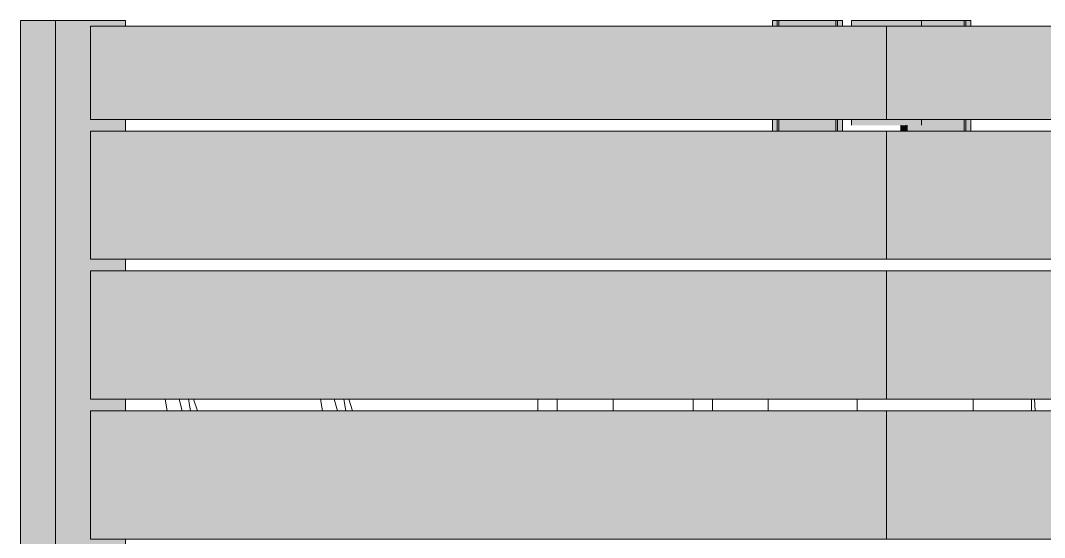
# Model space of a CAD drawing. Header units: inches. Extents: x -4168 to 4202, y -264 to 629.
# Drawn here: x -3962.82 to -3918.92, y 19.83 to 42 of the extents above; entities that cross this region are included whole.
import ezdxf

# ---------------------------------------------------------------- set-up
doc = ezdxf.new("R2010")
doc.units = ezdxf.units.IN
doc.header["$MEASUREMENT"] = 0
for name, color, linetype, lineweight in [('A-GLAZ-CURT', 52, 'Continuous', 9), ('A-GLAZ-CWMG', 51, 'Continuous', 9), ('G-IMPT', 8, 'Continuous', 9), ('I-FURN', 30, 'Continuous', 9)]:
    doc.layers.add(name, color=color, linetype=linetype, lineweight=lineweight)

# ---------------------------------------------------------------- blocks, each defined once
blk = doc.blocks.new('Outdoor Table01 - 02ZUTB01_dwg-2525485-BUILDING ELEVATION - WEST')
at = {"layer": 'G-IMPT'}
for p, q in [((-3949.96, 25.761), (-3949.873, 25.261)), ((-3949.37, 25.761), (-3949.233, 25.261)), ((-3948.96, 25.761), (-3948.873, 25.261)), ((-3948.584, 25.261), (-3948.748, 25.761)), ((-3933.98, 25.261), (-3933.98, 25.761)), ((-3933.162, 25.261), (-3933.162, 25.761)), ((-3930.765, 25.261), (-3930.765, 25.761)), ((-3926.951, 25.261), (-3926.951, 25.761)), ((-3921.98, 25.261), (-3921.98, 25.761)), ((-3919.48, 25.761), (-3919.48, 25.261)), ((-3919.331, 25.261), (-3919.358, 25.761))]:
    blk.add_line(p, q, dxfattribs=at)
blk = doc.blocks.new('Outdoor Table01 - Outdoor Table01-2525492-BUILDING ELEVATION - WEST')
blk.add_blockref('Outdoor Table01 - 02ZUTB01_dwg-2525485-BUILDING ELEVATION - WEST', (0, 0))
blk = doc.blocks.new('Outdoor Table01 - 02ZUTB01_dwg-V2-BUILDING ELEVATION - WEST')
at = {"layer": 'G-IMPT'}
for p, q in [((-3956.618, 25.761), (-3956.531, 25.261)), ((-3956.027, 25.761), (-3955.891, 25.261)), ((-3955.618, 25.761), (-3955.531, 25.261)), ((-3955.242, 25.261), (-3955.405, 25.761)), ((-3940.638, 25.261), (-3940.638, 25.761)), ((-3939.82, 25.261), (-3939.82, 25.761)), ((-3937.422, 25.261), (-3937.422, 25.761))]:
    blk.add_line(p, q, dxfattribs=at)
blk = doc.blocks.new('Outdoor Table01 - Outdoor Table01-V3-BUILDING ELEVATION - WEST')
blk.add_blockref('Outdoor Table01 - 02ZUTB01_dwg-V2-BUILDING ELEVATION - WEST', (0, 0))
blk = doc.blocks.new('Rectangular Mullion - RAILING POST-2805729-BUILDING ELEVATION - WEST')
at = {"layer": 'A-GLAZ-CWMG'}
h = blk.add_hatch(color=256, dxfattribs=at)
h.paths.add_polyline_path([(-3930.579, 37.261), (-3930.379, 37.261), (-3930.417, 37.761), (-3930.589, 37.761), (-3930.589, 37.261)], flags=0)
h.paths.add_polyline_path([(-3930.425, 41.75), (-3930.379, 41.75), (-3930.399, 42), (-3930.589, 42), (-3930.589, 41.75), (-3930.457, 41.75)], flags=0)
h = blk.add_hatch(color=256, dxfattribs=at)
h.paths.add_polyline_path([(-3930.379, 37.261), (-3930.314, 37.261), (-3930.314, 37.761), (-3930.379, 37.761)], flags=0)
h.paths.add_polyline_path([(-3930.379, 41.75), (-3930.314, 41.75), (-3930.314, 42), (-3930.379, 42)], flags=0)
h = blk.add_hatch(color=256, dxfattribs=at)
h.paths.add_polyline_path([(-3930.314, 37.261), (-3927.864, 37.261), (-3927.864, 37.761), (-3930.314, 37.761)], flags=0)
h.paths.add_polyline_path([(-3929.553, 41.75), (-3927.864, 41.75), (-3927.864, 42), (-3930.314, 42), (-3930.314, 41.75)], flags=0)
h = blk.add_hatch(color=256, dxfattribs=at)
h.paths.add_polyline_path([(-3927.8, 37.261), (-3927.8, 37.761), (-3927.864, 37.761), (-3927.864, 37.261)], flags=0)
h.paths.add_polyline_path([(-3927.864, 41.75), (-3927.8, 41.75), (-3927.8, 42), (-3927.864, 42)], flags=0)
h = blk.add_hatch(color=256, dxfattribs=at)
h.paths.add_polyline_path([(-3927.627, 37.261), (-3927.589, 37.261), (-3927.623, 37.761), (-3927.8, 37.761), (-3927.774, 37.261), (-3927.636, 37.261)], flags=0)
h.paths.add_polyline_path([(-3927.723, 41.75), (-3927.589, 41.75), (-3927.589, 42), (-3927.8, 42), (-3927.78, 41.75), (-3927.755, 41.75)], flags=0)
for p, q in [((-3930.589, 42), (-3930.379, 42)), ((-3930.589, 42), (-3930.589, 41.75)), ((-3930.379, 41.75), (-3930.379, 42)), ((-3930.379, 42), (-3930.314, 42)), ((-3930.379, 42), (-3930.379, 41.75)), ((-3930.314, 42), (-3927.864, 42)), ((-3930.314, 42), (-3930.314, 41.75)), ((-3927.864, 42), (-3927.8, 42)), ((-3927.864, 42), (-3927.864, 41.75)), ((-3927.8, 42), (-3927.8, 41.75)), ((-3927.8, 42), (-3927.589, 42)), ((-3927.8, 42), (-3927.8, 41.75)), ((-3927.589, 42), (-3927.589, 41.75)), ((-3930.589, 37.761), (-3930.589, 37.261)), ((-3930.379, 37.261), (-3930.379, 37.761)), ((-3930.379, 37.761), (-3930.379, 37.261)), ((-3930.314, 37.761), (-3930.314, 37.261)), ((-3927.864, 37.761), (-3927.864, 37.261)), ((-3927.8, 37.761), (-3927.8, 37.261)), ((-3927.8, 37.761), (-3927.8, 37.261)), ((-3927.589, 37.761), (-3927.589, 37.261))]:
    blk.add_line(p, q, dxfattribs=at)
blk = doc.blocks.new('Rectangular Mullion - RAILING POST-V24-BUILDING ELEVATION - WEST')
at = {"layer": 'A-GLAZ-CWMG'}
h = blk.add_hatch(color=256, dxfattribs=at)
h.paths.add_polyline_path([(-3924.199, 37.261), (-3922.361, 37.261), (-3922.361, 37.761), (-3924.199, 37.761), (-3924.199, 37.511), (-3924.811, 37.511), (-3924.811, 37.261)], flags=0)
h.paths.add_polyline_path([(-3924.199, 41.75), (-3922.361, 41.75), (-3922.361, 42), (-3924.199, 42)], flags=0)
h = blk.add_hatch(color=256, dxfattribs=at)
h.paths.add_polyline_path([(-3922.297, 37.261), (-3922.297, 37.761), (-3922.361, 37.761), (-3922.361, 37.261)], flags=0)
h.paths.add_polyline_path([(-3922.361, 41.75), (-3922.297, 41.75), (-3922.297, 42), (-3922.361, 42)], flags=0)
h = blk.add_hatch(color=256, dxfattribs=at)
h.paths.add_polyline_path([(-3922.123, 37.261), (-3922.086, 37.261), (-3922.12, 37.761), (-3922.297, 37.761), (-3922.271, 37.261), (-3922.133, 37.261)], flags=0)
h.paths.add_polyline_path([(-3922.22, 41.75), (-3922.086, 41.75), (-3922.086, 42), (-3922.297, 42), (-3922.276, 41.75), (-3922.252, 41.75)], flags=0)
for points in [[(-3925.076, 37.261), (-3924.876, 37.261), (-3924.915, 37.511), (-3925.086, 37.511), (-3925.086, 37.261)], [(-3924.811, 37.261), (-3924.811, 37.511), (-3924.876, 37.511), (-3924.876, 37.261)]]:
    blk.add_hatch(color=256, dxfattribs=at).paths.add_polyline_path(points, flags=0)
for p, q in [((-3924.199, 42), (-3922.361, 42)), ((-3922.361, 42), (-3922.297, 42)), ((-3922.361, 42), (-3922.361, 41.75)), ((-3922.297, 42), (-3922.297, 41.75)), ((-3922.297, 42), (-3922.086, 42)), ((-3922.297, 42), (-3922.297, 41.75)), ((-3922.086, 42), (-3922.086, 41.75)), ((-3922.361, 37.761), (-3922.361, 37.261)), ((-3922.297, 37.761), (-3922.297, 37.261)), ((-3922.297, 37.761), (-3922.297, 37.261)), ((-3922.086, 37.761), (-3922.086, 37.261)), ((-3925.086, 37.511), (-3925.086, 37.261)), ((-3924.876, 37.261), (-3924.876, 37.511)), ((-3924.876, 37.511), (-3924.876, 37.261)), ((-3924.811, 37.511), (-3924.811, 37.261))]:
    blk.add_line(p, q, dxfattribs=at)
blk = doc.blocks.new('Rectangular Mullion - RAILING POST-V25-BUILDING ELEVATION - WEST')
at = {"layer": 'A-GLAZ-CWMG'}
blk.add_hatch(color=256, dxfattribs=at).paths.add_polyline_path([(-3961.324, -63.506), (-3961.324, -57.506), (-3962.824, -57.506), (-3962.824, -63.506)], flags=0)
blk.add_line((-3962.824, -57.506), (-3962.824, -63.506), dxfattribs=at)
blk = doc.blocks.new('Rectangular Mullion - RAILING POST-2833647-BUILDING ELEVATION - WEST')
at = {"layer": 'A-GLAZ-CWMG'}
blk.add_hatch(color=256, dxfattribs=at).paths.add_polyline_path([(-3962.507, 38.494), (-3961.324, 38.494), (-3961.324, 42), (-3962.824, 42), (-3962.824, 38.494)], flags=0)
for q in [(-3961.324, 42), (-3962.824, 38.494)]:
    blk.add_line((-3962.824, 42), q, dxfattribs=at)
blk = doc.blocks.new('Horizontal_Siding - Horizontal_Siding-V37-BUILDING ELEVATION - WEST')
at = {"layer": 'A-GLAZ-CURT'}
blk.add_hatch(color=256, dxfattribs=at).paths.add_polyline_path([(-3909.174, -46.239), (-3890.074, -46.239), (-3890.074, -40.739), (-3925.699, -40.739), (-3925.699, -46.239), (-3912.997, -46.239)], flags=0)
for p, q in [((-3890.074, -40.739), (-3925.699, -40.739)), ((-3925.699, -40.739), (-3925.699, -46.239)), ((-3890.074, -46.239), (-3890.074, -40.739)), ((-3925.699, -46.239), (-3890.074, -46.239))]:
    blk.add_line(p, q, dxfattribs=at)
blk = doc.blocks.new('Horizontal_Siding - Horizontal_Siding-V33-BUILDING ELEVATION - WEST')
at = {"layer": 'A-GLAZ-CURT'}
blk.add_hatch(color=256, dxfattribs=at).paths.add_polyline_path([(-3937.932, -58.239), (-3925.699, -58.239), (-3925.699, -52.739), (-3959.824, -52.739), (-3959.824, -58.239), (-3946.312, -58.239)], flags=0)
for p, q in [((-3925.699, -52.739), (-3959.824, -52.739)), ((-3959.824, -52.739), (-3959.824, -58.239)), ((-3925.699, -58.239), (-3925.699, -52.739)), ((-3959.824, -58.239), (-3925.699, -58.239))]:
    blk.add_line(p, q, dxfattribs=at)
blk = doc.blocks.new('Horizontal_Siding - Horizontal_Siding-V66-BUILDING ELEVATION - WEST')
at = {"layer": 'A-GLAZ-CURT'}
blk.add_hatch(color=256, dxfattribs=at).paths.add_polyline_path([(-3891.436, 37.761), (-3890.074, 37.761), (-3890.074, 41.75), (-3925.699, 41.75), (-3925.699, 37.761), (-3891.814, 37.761)], flags=0)
for p, q in [((-3890.074, 41.75), (-3925.699, 41.75)), ((-3925.699, 41.75), (-3925.699, 37.761)), ((-3890.074, 37.761), (-3890.074, 41.75)), ((-3925.699, 37.761), (-3890.074, 37.761))]:
    blk.add_line(p, q, dxfattribs=at)
blk = doc.blocks.new('Horizontal_Siding - Horizontal_Siding-3202371-BUILDING ELEVATION - WEST')
at = {"layer": 'A-GLAZ-CURT'}
blk.add_hatch(color=256, dxfattribs=at).paths.add_polyline_path([(-3854.449, 37.761), (-3820.324, 37.761), (-3820.324, 41.75), (-3854.449, 41.75)], flags=0)
for p, q in [((-3820.324, 41.75), (-3854.449, 41.75)), ((-3854.449, 41.75), (-3854.449, 37.761)), ((-3820.324, 37.761), (-3820.324, 41.75)), ((-3854.449, 37.761), (-3820.324, 37.761))]:
    blk.add_line(p, q, dxfattribs=at)
blk = doc.blocks.new('Rectangular Mullion - RAILING POST-2831811-BUILDING ELEVATION - WEST')
at = {"layer": 'A-GLAZ-CWMG'}
h = blk.add_hatch(color=256, dxfattribs=at)
h.paths.add_polyline_path([(-3852.949, 37.511), (-3852.949, 37.761), (-3855.949, 37.761), (-3855.949, 37.511), (-3854.14, 37.511)], flags=0)
h.paths.add_polyline_path([(-3854.449, 41.75), (-3852.949, 41.75), (-3852.949, 42), (-3855.949, 42), (-3855.949, 41.75)], flags=0)
for p, q in [((-3855.949, 42), (-3852.949, 42)), ((-3855.949, 42), (-3855.949, 41.75)), ((-3852.949, 41.75), (-3852.949, 42)), ((-3855.949, 37.761), (-3855.949, 37.511)), ((-3852.949, 37.511), (-3852.949, 37.761))]:
    blk.add_line(p, q, dxfattribs=at)
blk = doc.blocks.new('Rectangular Mullion - RAILING POST-2680133-BUILDING ELEVATION - WEST')
at = {"layer": 'A-GLAZ-CWMG'}
blk.add_hatch(color=256, dxfattribs=at).paths.add_polyline_path([(-3961.324, -64.489), (-3958.324, -64.489), (-3958.324, -64.239), (-3959.824, -64.239), (-3959.824, -58.739), (-3958.324, -58.739), (-3958.324, -58.489), (-3961.324, -58.489), (-3961.324, -63.454)], flags=0)
for p, q in [((-3961.324, -58.489), (-3961.324, -64.489)), ((-3958.324, -58.739), (-3958.324, -58.489)), ((-3958.324, -64.489), (-3958.324, -64.239))]:
    blk.add_line(p, q, dxfattribs=at)
blk = doc.blocks.new('Rectangular Mullion - RAILING POST-2831813-BUILDING ELEVATION - WEST')
at = {"layer": 'A-GLAZ-CWMG'}
blk.add_hatch(color=256, dxfattribs=at).paths.add_polyline_path([(-3959.824, 37.511), (-3958.324, 37.511), (-3958.324, 37.761), (-3959.824, 37.761), (-3959.824, 41.75), (-3958.324, 41.75), (-3958.324, 42), (-3961.324, 42), (-3961.324, 37.511)], flags=0)
for p, q in [((-3961.324, 42), (-3958.324, 42)), ((-3961.324, 42), (-3961.324, 37.511)), ((-3958.324, 41.75), (-3958.324, 42)), ((-3958.324, 37.511), (-3958.324, 37.761))]:
    blk.add_line(p, q, dxfattribs=at)

msp = doc.modelspace()

# ---------------------------------------------------------------- block references
at = {"layer": 'A-GLAZ-CURT'}
for name, p in [('Horizontal_Siding - Horizontal_Siding-3202371-BUILDING ELEVATION - WEST', (-105.375, 0)), ('Horizontal_Siding - Horizontal_Siding-V66-BUILDING ELEVATION - WEST', (0, 0)), ('Horizontal_Siding - Horizontal_Siding-V33-BUILDING ELEVATION - WEST', (0, 90)), ('Horizontal_Siding - Horizontal_Siding-V37-BUILDING ELEVATION - WEST', (0, 78)), ('Horizontal_Siding - Horizontal_Siding-V33-BUILDING ELEVATION - WEST', (0, 84)), ('Horizontal_Siding - Horizontal_Siding-V37-BUILDING ELEVATION - WEST', (0, 72)), ('Horizontal_Siding - Horizontal_Siding-V33-BUILDING ELEVATION - WEST', (0, 78)), ('Horizontal_Siding - Horizontal_Siding-V37-BUILDING ELEVATION - WEST', (0, 66))]:
    msp.add_blockref(name, p, dxfattribs=at)
at = {"layer": 'A-GLAZ-CWMG'}
for name, p in [('Rectangular Mullion - RAILING POST-2833647-BUILDING ELEVATION - WEST', (0, 0)), ('Rectangular Mullion - RAILING POST-2831813-BUILDING ELEVATION - WEST', (0, 0)), ('Rectangular Mullion - RAILING POST-2805729-BUILDING ELEVATION - WEST', (0, 0)), ('Rectangular Mullion - RAILING POST-2831811-BUILDING ELEVATION - WEST', (-71.25, 0)), ('Rectangular Mullion - RAILING POST-V24-BUILDING ELEVATION - WEST', (0, 0)), ('Rectangular Mullion - RAILING POST-V25-BUILDING ELEVATION - WEST', (0, 96)), ('Rectangular Mullion - RAILING POST-2680133-BUILDING ELEVATION - WEST', (0, 96)), ('Rectangular Mullion - RAILING POST-V25-BUILDING ELEVATION - WEST', (0, 90)), ('Rectangular Mullion - RAILING POST-2680133-BUILDING ELEVATION - WEST', (0, 90)), ('Rectangular Mullion - RAILING POST-V25-BUILDING ELEVATION - WEST', (0, 84)), ('Rectangular Mullion - RAILING POST-2680133-BUILDING ELEVATION - WEST', (0, 84)), ('Rectangular Mullion - RAILING POST-V25-BUILDING ELEVATION - WEST', (0, 78))]:
    msp.add_blockref(name, p, dxfattribs=at)
at = {"layer": 'I-FURN'}
for name in ['Outdoor Table01 - Outdoor Table01-V3-BUILDING ELEVATION - WEST', 'Outdoor Table01 - Outdoor Table01-2525492-BUILDING ELEVATION - WEST']:
    msp.add_blockref(name, (0, 0), dxfattribs=at)

doc.saveas('drawing.dxf')
